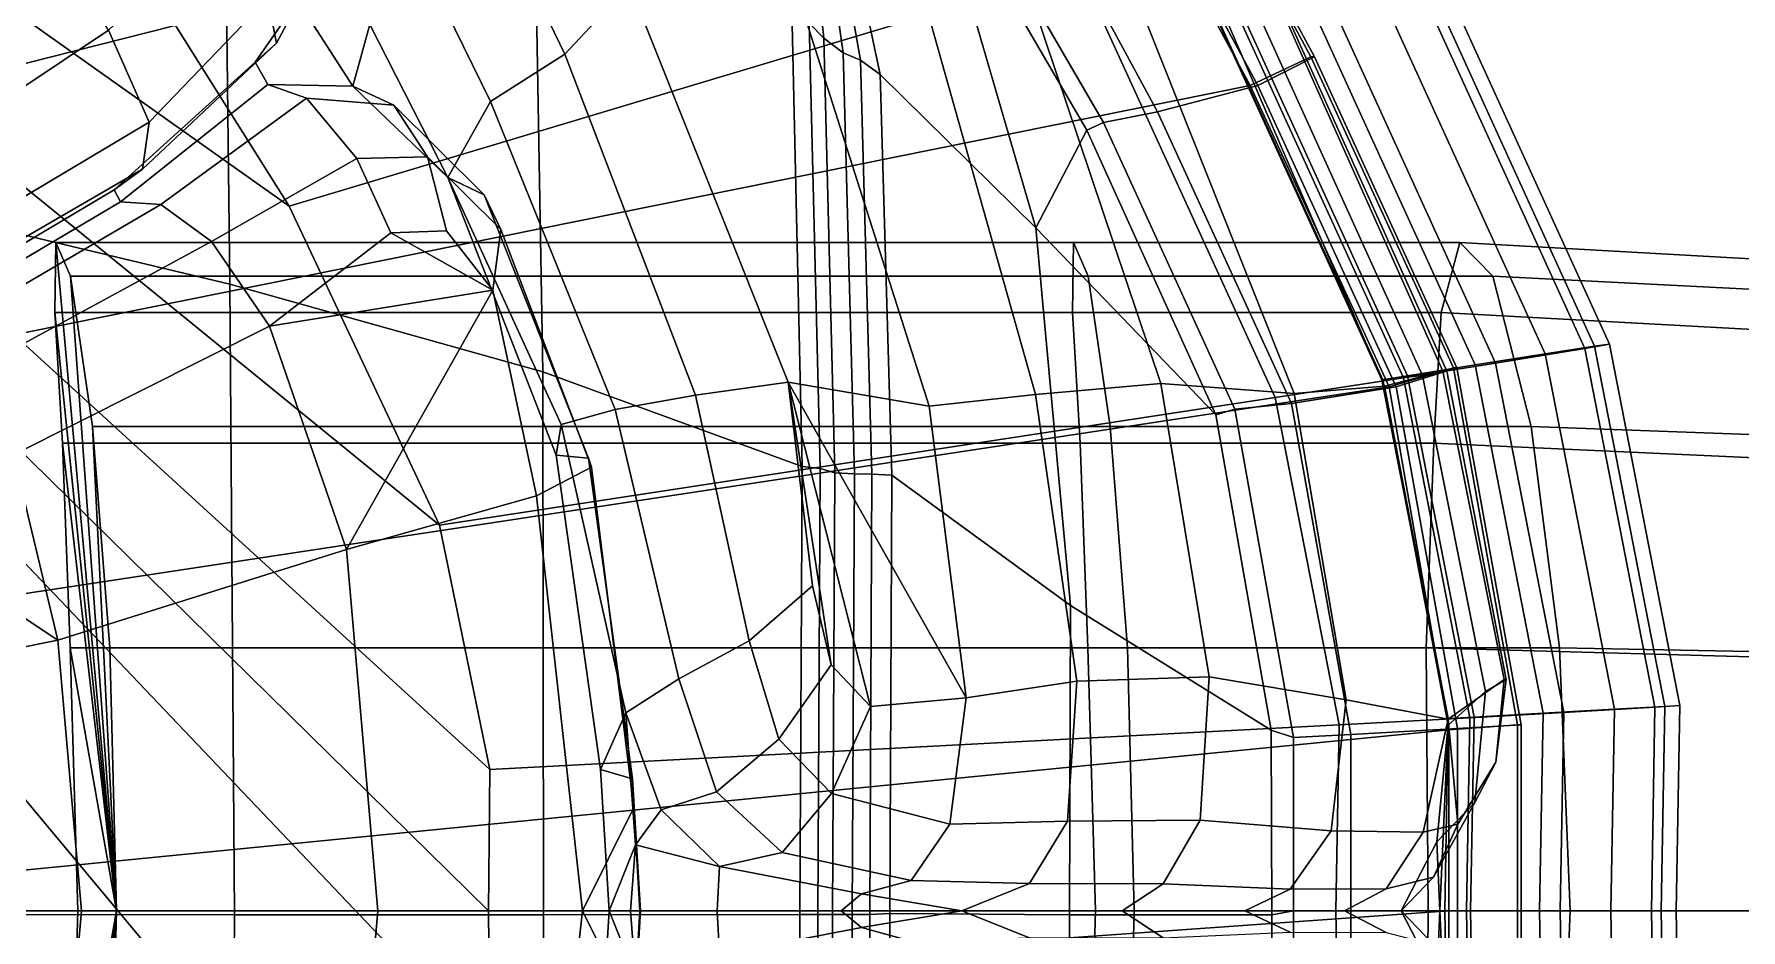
# Model space of a CAD drawing. Extents: x -0.99 to 0.99, y -0.79 to 0.79.
# Drawn here: x 0.2173 to 0.533, y -0.0035 to 0.162 of the extents above; entities that cross this region are included whole.
import ezdxf

# ---------------------------------------------------------------- set-up
doc = ezdxf.new("R2010")
doc.units = 0
doc.linetypes.add('SOLIDLINE', pattern=[0])
for name, color, linetype in [('1', 1, 'SOLIDLINE'), ('11', 1, 'SOLIDLINE'), ('2', 1, 'SOLIDLINE'), ('3', 1, 'SOLIDLINE'), ('bot', 1, 'SOLIDLINE'), ('headskin', 1, 'SOLIDLINE')]:
    doc.layers.add(name, color=color, linetype=linetype)

msp = doc.modelspace()

# ---------------------------------------------------------------- linework, layer by layer
at = {"layer": '1'}
for points in [[(-0.078449, 0.373302, -0.13669), (0.229493, 0.185941, -0.12197), (0.264503, 0.130211, -0.118843)], [(-0.078449, 0.373302, -0.13669), (0.264503, 0.130211, -0.118843), (0.292261, 0.071244, -0.114338)], [(-0.078449, 0.373302, -0.13669), (0.292261, 0.071244, -0.114338), (0.301623, 0.026072, -0.113006)], [(-0.078449, 0.373302, -0.13669), (0.301623, 0.026072, -0.113006), (0.301377, -0.000008, -0.113093)], [(-0.078449, 0.373302, -0.13669), (0.301377, -0.000008, -0.113093), (0.301622, -0.026088, -0.113005)], [(-0.078449, 0.373302, -0.13669), (0.301622, -0.026088, -0.113005), (0.292257, -0.071259, -0.114338)], [(-0.078449, 0.373302, -0.13669), (0.292257, -0.071259, -0.114338), (0.264496, -0.130225, -0.118844)], [(-0.078449, 0.373302, -0.13669), (0.264496, -0.130225, -0.118844), (0.229483, -0.185953, -0.12197)], [(-0.078449, 0.373302, -0.13669), (0.229483, -0.185953, -0.12197), (0.200835, -0.223677, -0.12372)], [(0.410624, 0.174036, -0.180212), (0.264503, 0.130211, -0.118843), (0.229493, 0.185941, -0.12197), (0.36421, 0.248854, -0.200399)], [(0.504127, 0.103941, -0.149488), (0.487591, 0.101231, -0.158068), (0.448998, 0.185802, -0.199779), (0.464503, 0.190773, -0.19231)], [(0.496758, 0.102953, -0.119264), (0.505906, 0.104367, -0.125753), (0.466117, 0.191557, -0.168753), (0.457511, 0.188963, -0.161683)], [(0.508649, 0.104728, -0.138041), (0.504127, 0.103941, -0.149488), (0.464503, 0.190773, -0.19231), (0.468724, 0.19222, -0.18119)], [(0.505906, 0.104367, -0.125753), (0.508649, 0.104728, -0.138041), (0.468724, 0.19222, -0.18119), (0.466117, 0.191557, -0.168753)], [(0.483822, 0.100879, -0.123198), (0.496758, 0.102953, -0.119264), (0.457511, 0.188963, -0.161683), (0.445361, 0.185156, -0.164763)], [(0.279393, 0.163804, 0.254133), (0.261211, 0.183096, 0.257147), (0.266079, 0.168192, 0.273477), (0.276234, 0.152425, 0.273518)], [(0.487591, 0.101231, -0.158068), (0.470571, 0.098504, -0.157318), (0.433018, 0.180798, -0.197907), (0.448998, 0.185802, -0.199779)], [(0.471296, 0.098886, -0.132089), (0.483822, 0.100879, -0.123198), (0.445361, 0.185156, -0.164763), (0.433597, 0.1815, -0.172837)], [(0.470571, 0.098504, -0.157318), (0.446822, 0.094843, -0.143035), (0.410624, 0.174036, -0.180212), (0.433018, 0.180798, -0.197907)], [(0.46659, 0.09816, -0.129394), (0.471296, 0.098886, -0.132089), (0.433597, 0.1815, -0.172837), (0.429169, 0.180167, -0.16984)], [(0.466727, 0.098142, -0.126177), (0.46659, 0.09816, -0.129394), (0.429169, 0.180167, -0.16984), (0.429291, 0.180232, -0.166686)], [(0.446822, 0.094843, -0.143035), (0.292261, 0.071244, -0.114338), (0.264503, 0.130211, -0.118843), (0.410624, 0.174036, -0.180212)], [(0.266079, 0.168192, 0.273477), (0.258206, 0.156877, 0.299814), (0.26057, 0.152733, 0.300238), (0.276234, 0.152425, 0.273518)], [(0.293856, 0.135513, 0.254829), (0.279393, 0.163804, 0.254133), (0.276234, 0.152425, 0.273518)], [(0.26057, 0.152733, 0.300238), (0.258206, 0.156877, 0.299814), (0.232122, 0.133268, 0.367351), (0.233311, 0.131024, 0.367418)], [(0.233311, 0.131024, 0.367418), (0.232122, 0.133268, 0.367351), (0.186978, 0.106441, 0.448024), (0.187964, 0.104263, 0.44807)], [(0.293856, 0.135513, 0.254829), (0.313838, 0.08421, 0.248194), (0.314806, 0.089862, 0.246449)], [(0.509598, 0.037256, -0.105116), (0.51892, 0.037768, -0.11141), (0.505906, 0.104367, -0.125753), (0.496758, 0.102953, -0.119264)], [(0.52171, 0.037899, -0.123649), (0.517089, 0.037614, -0.135203), (0.504127, 0.103941, -0.149488), (0.508649, 0.104728, -0.138041)], [(0.51892, 0.037768, -0.11141), (0.52171, 0.037899, -0.123649), (0.508649, 0.104728, -0.138041), (0.505906, 0.104367, -0.125753)], [(0.500215, 0.036632, -0.144157), (0.482856, 0.035645, -0.143781), (0.470571, 0.098504, -0.157318), (0.487591, 0.101231, -0.158068)], [(0.496403, 0.036505, -0.109334), (0.509598, 0.037256, -0.105116), (0.496758, 0.102953, -0.119264), (0.483822, 0.100879, -0.123198)], [(0.517089, 0.037614, -0.135203), (0.500215, 0.036632, -0.144157), (0.487591, 0.101231, -0.158068), (0.504127, 0.103941, -0.149488)], [(0.482856, 0.035645, -0.143781), (0.458683, 0.034344, -0.130506), (0.446822, 0.094843, -0.143035), (0.470571, 0.098504, -0.157318)], [(0.478833, 0.03552, -0.115904), (0.483628, 0.035783, -0.1185), (0.471296, 0.098886, -0.132089), (0.46659, 0.09816, -0.129394)], [(0.478847, 0.034307, -0.112426), (0.478833, 0.03552, -0.115904), (0.46659, 0.09816, -0.129394), (0.466727, 0.098142, -0.126177)], [(0.483628, 0.035783, -0.1185), (0.496403, 0.036505, -0.109334), (0.483822, 0.100879, -0.123198), (0.471296, 0.098886, -0.132089)], [(0.458683, 0.034344, -0.130506), (0.301623, 0.026072, -0.113006), (0.292261, 0.071244, -0.114338), (0.446822, 0.094843, -0.143035)], [(0.326762, 0.036556, 0.220064), (0.314806, 0.089862, 0.246449), (0.313838, 0.08421, 0.248194), (0.32205, 0.026107, 0.227955)], [(0.521027, -0.000013, -0.123731), (0.516415, -0.000014, -0.135281), (0.517089, 0.037614, -0.135203), (0.52171, 0.037899, -0.123649)], [(0.518241, -0.000014, -0.11149), (0.521027, -0.000013, -0.123731), (0.52171, 0.037899, -0.123649), (0.51892, 0.037768, -0.11141)], [(0.328549, 0.012162, 0.210938), (0.326762, 0.036556, 0.220064), (0.32205, 0.026107, 0.227955), (0.323655, -0.000008, 0.221757)], [(0.333255, 0.018616, 0.204952), (0.326762, 0.036556, 0.220064), (0.328549, 0.012162, 0.210938)], [(0.48221, -0.000013, -0.143839), (0.45808, -0.000012, -0.130498), (0.458683, 0.034344, -0.130506), (0.482856, 0.035645, -0.143781)], [(0.477284, -0.000013, -0.112333), (0.478192, -0.000013, -0.11596), (0.478833, 0.03552, -0.115904), (0.478847, 0.034307, -0.112426)], [(0.478192, -0.000013, -0.11596), (0.482982, -0.000013, -0.118559), (0.483628, 0.035783, -0.1185), (0.478833, 0.03552, -0.115904)], [(0.499555, -0.000013, -0.144225), (0.48221, -0.000013, -0.143839), (0.482856, 0.035645, -0.143781), (0.500215, 0.036632, -0.144157)], [(0.482982, -0.000013, -0.118559), (0.495744, -0.000013, -0.109401), (0.496403, 0.036505, -0.109334), (0.483628, 0.035783, -0.1185)], [(0.495744, -0.000013, -0.109401), (0.508929, -0.000014, -0.105191), (0.509598, 0.037256, -0.105116), (0.496403, 0.036505, -0.109334)], [(0.516415, -0.000014, -0.135281), (0.499555, -0.000013, -0.144225), (0.500215, 0.036632, -0.144157), (0.517089, 0.037614, -0.135203)], [(0.508929, -0.000014, -0.105191), (0.518241, -0.000014, -0.11149), (0.51892, 0.037768, -0.11141), (0.509598, 0.037256, -0.105116)], [(0.45808, -0.000012, -0.130498), (0.301377, -0.000008, -0.113093), (0.301623, 0.026072, -0.113006), (0.458683, 0.034344, -0.130506)], [(0.477284, -0.000013, -0.112333), (0.478847, 0.034307, -0.112426), (0.476724, 0.012754, -0.108527)], [(0.328549, 0.012162, 0.210938), (0.344064, 0.008164, 0.188908), (0.333255, 0.018616, 0.204952)], [(0.476724, 0.012754, -0.108527), (0.470122, -0.000013, -0.102471), (0.477284, -0.000013, -0.112333)], [(0.323655, -0.000008, 0.221757), (0.327632, -0.000008, 0.212357), (0.328549, 0.012162, 0.210938)], [(0.344064, 0.008164, 0.188908), (0.328549, 0.012162, 0.210938), (0.327632, -0.000008, 0.212357), (0.343654, -0.000009, 0.187936)], [(0.36657, -0.00001, 0.148794), (0.37034, 0.003098, 0.141027), (0.344064, 0.008164, 0.188908), (0.343654, -0.000009, 0.187936)], [(0.36657, -0.00001, 0.148794), (0.388922, -0.00001, 0.07957), (0.37034, 0.003098, 0.141027)], [(0.458681, -0.034368, -0.130506), (0.301622, -0.026088, -0.113005), (0.301377, -0.000008, -0.113093), (0.45808, -0.000012, -0.130498)], [(0.323655, -0.000008, 0.221757), (0.322049, -0.026124, 0.227956), (0.32676, -0.036573, 0.220065), (0.328549, -0.012179, 0.210937)], [(0.323655, -0.000008, 0.221757), (0.328549, -0.012179, 0.210937), (0.327632, -0.000008, 0.212357)], [(0.343654, -0.000009, 0.187936), (0.327632, -0.000008, 0.212357), (0.328549, -0.012179, 0.210937), (0.344063, -0.008182, 0.188908)], [(0.343654, -0.000009, 0.187936), (0.344063, -0.008182, 0.188908), (0.370339, -0.003117, 0.141027), (0.36657, -0.00001, 0.148794)], [(0.370339, -0.003117, 0.141027), (0.388922, -0.00001, 0.07957), (0.36657, -0.00001, 0.148794)], [(0.482854, -0.03567, -0.143781), (0.458681, -0.034368, -0.130506), (0.45808, -0.000012, -0.130498), (0.48221, -0.000013, -0.143839)], [(0.477284, -0.000013, -0.112333), (0.470122, -0.000013, -0.102471), (0.476723, -0.012779, -0.108528)], [(0.476723, -0.012779, -0.108528), (0.478845, -0.034332, -0.112426), (0.477284, -0.000013, -0.112333)], [(0.478845, -0.034332, -0.112426), (0.478831, -0.035546, -0.115904), (0.478192, -0.000013, -0.11596), (0.477284, -0.000013, -0.112333)], [(0.478831, -0.035546, -0.115904), (0.483626, -0.035808, -0.1185), (0.482982, -0.000013, -0.118559), (0.478192, -0.000013, -0.11596)], [(0.500213, -0.036659, -0.144157), (0.482854, -0.03567, -0.143781), (0.48221, -0.000013, -0.143839), (0.499555, -0.000013, -0.144225)], [(0.483626, -0.035808, -0.1185), (0.496401, -0.036531, -0.109334), (0.495744, -0.000013, -0.109401), (0.482982, -0.000013, -0.118559)], [(0.496401, -0.036531, -0.109334), (0.509596, -0.037283, -0.105116), (0.508929, -0.000014, -0.105191), (0.495744, -0.000013, -0.109401)], [(0.517087, -0.037642, -0.135203), (0.500213, -0.036659, -0.144157), (0.499555, -0.000013, -0.144225), (0.516415, -0.000014, -0.135281)], [(0.509596, -0.037283, -0.105116), (0.518918, -0.037795, -0.11141), (0.518241, -0.000014, -0.11149), (0.508929, -0.000014, -0.105191)], [(0.521708, -0.037926, -0.123649), (0.517087, -0.037642, -0.135203), (0.516415, -0.000014, -0.135281), (0.521027, -0.000013, -0.123731)], [(0.518918, -0.037795, -0.11141), (0.521708, -0.037926, -0.123649), (0.521027, -0.000013, -0.123731), (0.518241, -0.000014, -0.11149)]]:
    msp.add_3dface(points, dxfattribs=at)
at = {"layer": '11'}
for points in [[(0.467084, 0.096964, -0.088998), (0.477846, 0.099765, -0.104176), (0.440589, 0.18322, -0.145777), (0.431216, 0.180056, -0.128721)], [(0.478618, 0.099716, -0.112627), (0.474115, 0.098908, -0.120051), (0.436307, 0.18227, -0.16156), (0.440928, 0.183549, -0.154627)], [(0.440928, 0.183549, -0.154627), (0.440589, 0.18322, -0.145777), (0.477846, 0.099765, -0.104176), (0.478618, 0.099716, -0.112627)], [(0.450384, 0.095587, -0.056468), (0.467084, 0.096964, -0.088998), (0.431216, 0.180056, -0.128721), (0.418078, 0.176741, -0.089317)], [(0.429291, 0.180232, -0.166686), (0.436307, 0.18227, -0.16156), (0.474115, 0.098908, -0.120051), (0.466727, 0.098142, -0.126177)], [(0.315453, 0.158328, 0.239732), (0.307849, 0.174147, 0.238832), (0.291809, 0.169841, 0.247457), (0.30175, 0.149607, 0.248745)], [(0.327401, 0.171134, 0.212762), (0.307849, 0.174147, 0.238832), (0.315453, 0.158328, 0.239732)], [(0.381266, 0.170934, 0.054289), (0.402509, 0.095415, 0.062736), (0.425694, 0.097484, 0.000114), (0.399881, 0.174216, -0.017046)], [(0.425694, 0.097484, 0.000114), (0.450384, 0.095587, -0.056468), (0.418078, 0.176741, -0.089317), (0.399881, 0.174216, -0.017046)], [(0.315453, 0.158328, 0.239732), (0.339605, 0.095296, 0.235078), (0.356748, 0.097684, 0.208464), (0.327401, 0.171134, 0.212762)], [(0.327401, 0.171134, 0.212762), (0.356748, 0.097684, 0.208464), (0.38284, 0.093246, 0.143927), (0.358157, 0.170771, 0.142989)], [(0.358157, 0.170771, 0.142989), (0.38284, 0.093246, 0.143927), (0.402509, 0.095415, 0.062736), (0.381266, 0.170934, 0.054289)], [(0.293856, 0.135513, 0.254829), (0.30175, 0.149607, 0.248745), (0.291809, 0.169841, 0.247457), (0.279393, 0.163804, 0.254133)], [(0.30175, 0.149607, 0.248745), (0.324792, 0.092675, 0.244801), (0.339605, 0.095296, 0.235078), (0.315453, 0.158328, 0.239732)], [(0.314806, 0.089862, 0.246449), (0.324792, 0.092675, 0.244801), (0.30175, 0.149607, 0.248745), (0.293856, 0.135513, 0.254829)], [(0.466727, 0.098142, -0.126177), (0.474115, 0.098908, -0.120051), (0.485731, 0.040533, -0.106569), (0.478847, 0.034307, -0.112426)], [(0.478842, 0.035411, -0.080607), (0.489176, 0.04275, -0.09224), (0.477846, 0.099765, -0.104176), (0.467084, 0.096964, -0.088998)], [(0.489576, 0.042706, -0.09904), (0.485731, 0.040533, -0.106569), (0.474115, 0.098908, -0.120051), (0.478618, 0.099716, -0.112627)], [(0.478618, 0.099716, -0.112627), (0.477846, 0.099765, -0.104176), (0.489176, 0.04275, -0.09224), (0.489576, 0.042706, -0.09904)], [(0.339605, 0.095296, 0.235078), (0.324792, 0.092675, 0.244801), (0.336531, 0.042833, 0.221083), (0.34957, 0.049885, 0.216528)], [(0.34957, 0.049885, 0.216528), (0.361292, 0.060026, 0.208211), (0.356748, 0.097684, 0.208464), (0.339605, 0.095296, 0.235078)], [(0.356748, 0.097684, 0.208464), (0.361292, 0.060026, 0.208211), (0.364718, 0.045457, 0.200887)], [(0.356748, 0.097684, 0.208464), (0.364718, 0.045457, 0.200887), (0.372011, 0.03773, 0.187206)], [(0.356748, 0.097684, 0.208464), (0.372011, 0.03773, 0.187206), (0.389723, 0.039316, 0.141526)], [(0.356748, 0.097684, 0.208464), (0.389723, 0.039316, 0.141526), (0.38284, 0.093246, 0.143927)], [(0.38284, 0.093246, 0.143927), (0.389723, 0.039316, 0.141526), (0.410141, 0.042415, 0.066009), (0.402509, 0.095415, 0.062736)], [(0.402509, 0.095415, 0.062736), (0.410141, 0.042415, 0.066009), (0.434652, 0.043217, 0.004799), (0.425694, 0.097484, 0.000114)], [(0.434652, 0.043217, 0.004799), (0.459987, 0.038999, -0.049095), (0.450384, 0.095587, -0.056468), (0.425694, 0.097484, 0.000114)], [(0.459987, 0.038999, -0.049095), (0.478842, 0.035411, -0.080607), (0.467084, 0.096964, -0.088998), (0.450384, 0.095587, -0.056468)], [(0.326762, 0.036556, 0.220064), (0.336531, 0.042833, 0.221083), (0.324792, 0.092675, 0.244801), (0.314806, 0.089862, 0.246449)], [(0.364718, 0.045457, 0.200887), (0.361292, 0.060026, 0.208211), (0.34957, 0.049885, 0.216528), (0.355042, 0.03173, 0.204206)], [(0.34957, 0.049885, 0.216528), (0.336531, 0.042833, 0.221083), (0.343537, 0.021983, 0.205066), (0.355042, 0.03173, 0.204206)], [(0.355042, 0.03173, 0.204206), (0.364802, 0.021672, 0.189562), (0.372011, 0.03773, 0.187206), (0.364718, 0.045457, 0.200887)], [(0.343537, 0.021983, 0.205066), (0.336531, 0.042833, 0.221083), (0.326762, 0.036556, 0.220064), (0.333255, 0.018616, 0.204952)], [(0.408418, 0.016528, 0.066028), (0.410141, 0.042415, 0.066009), (0.389723, 0.039316, 0.141526), (0.386659, 0.016005, 0.141327)], [(0.432967, 0.016751, 0.004175), (0.434652, 0.043217, 0.004799), (0.410141, 0.042415, 0.066009), (0.408418, 0.016528, 0.066028)], [(0.45721, 0.014772, -0.050583), (0.459987, 0.038999, -0.049095), (0.434652, 0.043217, 0.004799), (0.432967, 0.016751, 0.004175)], [(0.48766, 0.027449, -0.095536), (0.489176, 0.04275, -0.09224), (0.478842, 0.035411, -0.080607), (0.480625, 0.015998, -0.088441)], [(0.48766, 0.027449, -0.095536), (0.483754, 0.019986, -0.102632), (0.485731, 0.040533, -0.106569), (0.489576, 0.042706, -0.09904)], [(0.48766, 0.027449, -0.095536), (0.489576, 0.042706, -0.09904), (0.489176, 0.04275, -0.09224)], [(0.386659, 0.016005, 0.141327), (0.389723, 0.039316, 0.141526), (0.372011, 0.03773, 0.187206), (0.364802, 0.021672, 0.189562)], [(0.474225, 0.014537, -0.080328), (0.478842, 0.035411, -0.080607), (0.459987, 0.038999, -0.049095), (0.45721, 0.014772, -0.050583)], [(0.485731, 0.040533, -0.106569), (0.483754, 0.019986, -0.102632), (0.476724, 0.012754, -0.108527), (0.478847, 0.034307, -0.112426)], [(0.480625, 0.015998, -0.088441), (0.478842, 0.035411, -0.080607), (0.474225, 0.014537, -0.080328)], [(0.355042, 0.03173, 0.204206), (0.343537, 0.021983, 0.205066), (0.355663, 0.010766, 0.188377), (0.364802, 0.021672, 0.189562)], [(0.480625, 0.015998, -0.088441), (0.476112, 0.006223, -0.095351), (0.483754, 0.019986, -0.102632), (0.48766, 0.027449, -0.095536)], [(0.333255, 0.018616, 0.204952), (0.344064, 0.008164, 0.188908), (0.355663, 0.010766, 0.188377), (0.343537, 0.021983, 0.205066)], [(0.364802, 0.021672, 0.189562), (0.355663, 0.010766, 0.188377), (0.37953, 0.005599, 0.140442), (0.386659, 0.016005, 0.141327)], [(0.483754, 0.019986, -0.102632), (0.476112, 0.006223, -0.095351), (0.470122, -0.000013, -0.102471), (0.476724, 0.012754, -0.108527)], [(0.386659, 0.016005, 0.141327), (0.37953, 0.005599, 0.140442), (0.401406, 0.005008, 0.066199), (0.408418, 0.016528, 0.066028)], [(0.408418, 0.016528, 0.066028), (0.401406, 0.005008, 0.066199), (0.42612, 0.004992, 0.002676), (0.432967, 0.016751, 0.004175)], [(0.432967, 0.016751, 0.004175), (0.42612, 0.004992, 0.002676), (0.449629, 0.003951, -0.053536), (0.45721, 0.014772, -0.050583)], [(0.474225, 0.014537, -0.080328), (0.467378, 0.004035, -0.084809), (0.476112, 0.006223, -0.095351), (0.480625, 0.015998, -0.088441)], [(0.45721, 0.014772, -0.050583), (0.449629, 0.003951, -0.053536), (0.467378, 0.004035, -0.084809), (0.474225, 0.014537, -0.080328)], [(0.37034, 0.003098, 0.141027), (0.37953, 0.005599, 0.140442), (0.355663, 0.010766, 0.188377), (0.344064, 0.008164, 0.188908)], [(0.388922, -0.00001, 0.07957), (0.401406, 0.005008, 0.066199), (0.37953, 0.005599, 0.140442), (0.37034, 0.003098, 0.141027)], [(0.418525, -0.000011, 0.002785), (0.42612, 0.004992, 0.002676), (0.401406, 0.005008, 0.066199), (0.388922, -0.00001, 0.07957)], [(0.441234, -0.000011, -0.056093), (0.449629, 0.003951, -0.053536), (0.42612, 0.004992, 0.002676), (0.418525, -0.000011, 0.002785)], [(0.45967, -0.000012, -0.089011), (0.467378, 0.004035, -0.084809), (0.449629, 0.003951, -0.053536), (0.441234, -0.000011, -0.056093)], [(0.470122, -0.000013, -0.102471), (0.476112, 0.006223, -0.095351), (0.467378, 0.004035, -0.084809), (0.45967, -0.000012, -0.089011)], [(0.344063, -0.008182, 0.188908), (0.355662, -0.010785, 0.188377), (0.379529, -0.005618, 0.140441), (0.370339, -0.003117, 0.141027)], [(0.370339, -0.003117, 0.141027), (0.379529, -0.005618, 0.140441), (0.401406, -0.005028, 0.066199), (0.388922, -0.00001, 0.07957)], [(0.388922, -0.00001, 0.07957), (0.401406, -0.005028, 0.066199), (0.42612, -0.005015, 0.002676), (0.418525, -0.000011, 0.002785)], [(0.418525, -0.000011, 0.002785), (0.42612, -0.005015, 0.002676), (0.449629, -0.003974, -0.053536), (0.441234, -0.000011, -0.056093)], [(0.441234, -0.000011, -0.056093), (0.449629, -0.003974, -0.053536), (0.467378, -0.004059, -0.084809), (0.45967, -0.000012, -0.089011)], [(0.45967, -0.000012, -0.089011), (0.467378, -0.004059, -0.084809), (0.476112, -0.006249, -0.095351), (0.470122, -0.000013, -0.102471)], [(0.476723, -0.012779, -0.108528), (0.470122, -0.000013, -0.102471), (0.476112, -0.006249, -0.095351), (0.483753, -0.020012, -0.102631)]]:
    msp.add_3dface(points, dxfattribs=at)
at = {"layer": '2'}
for points in [[(0.233311, 0.131024, 0.367418), (0.24076, 0.130539, 0.371034), (0.267713, 0.150197, 0.307481), (0.26057, 0.152733, 0.300238)], [(0.276234, 0.152425, 0.273518), (0.26057, 0.152733, 0.300238), (0.267713, 0.150197, 0.307481), (0.283865, 0.148926, 0.280545)], [(0.293856, 0.135513, 0.254829), (0.276234, 0.152425, 0.273518), (0.283865, 0.148926, 0.280545), (0.30058, 0.132338, 0.262253)], [(0.27703, 0.13903, 0.315387), (0.267713, 0.150197, 0.307481), (0.24076, 0.130539, 0.371034), (0.250136, 0.123686, 0.3741)], [(0.267713, 0.150197, 0.307481), (0.27703, 0.13903, 0.315387), (0.290049, 0.139389, 0.292546), (0.283865, 0.148926, 0.280545)], [(0.303616, 0.125938, 0.277557), (0.30058, 0.132338, 0.262253), (0.283865, 0.148926, 0.280545), (0.290049, 0.139389, 0.292546)], [(0.250136, 0.123686, 0.3741), (0.260873, 0.108054, 0.372212), (0.283311, 0.125286, 0.322048), (0.27703, 0.13903, 0.315387)], [(0.290049, 0.139389, 0.292546), (0.27703, 0.13903, 0.315387), (0.283311, 0.125286, 0.322048), (0.293601, 0.125706, 0.304091)], [(0.290049, 0.139389, 0.292546), (0.293601, 0.125706, 0.304091), (0.302168, 0.114705, 0.297035), (0.303616, 0.125938, 0.277557)], [(0.293856, 0.135513, 0.254829), (0.30058, 0.132338, 0.262253), (0.319854, 0.083677, 0.255029), (0.313838, 0.08421, 0.248194)], [(0.187964, 0.104263, 0.44807), (0.1948, 0.103655, 0.450899), (0.24076, 0.130539, 0.371034), (0.233311, 0.131024, 0.367418)], [(0.250136, 0.123686, 0.3741), (0.24076, 0.130539, 0.371034), (0.1948, 0.103655, 0.450899), (0.203342, 0.098298, 0.453117)], [(0.320381, 0.082013, 0.271278), (0.319854, 0.083677, 0.255029), (0.30058, 0.132338, 0.262253), (0.303616, 0.125938, 0.277557)], [(0.203342, 0.098298, 0.453117), (0.213495, 0.084297, 0.452531), (0.260873, 0.108054, 0.372212), (0.250136, 0.123686, 0.3741)], [(0.302168, 0.114705, 0.297035), (0.283311, 0.125286, 0.322048), (0.260873, 0.108054, 0.372212)], [(0.302168, 0.114705, 0.297035), (0.293601, 0.125706, 0.304091), (0.283311, 0.125286, 0.322048)], [(0.303616, 0.125938, 0.277557), (0.302168, 0.114705, 0.297035), (0.310201, 0.07667, 0.302972), (0.320381, 0.082013, 0.271278)], [(0.302168, 0.114705, 0.297035), (0.260873, 0.108054, 0.372212), (0.275076, 0.066757, 0.371008)], [(0.302168, 0.114705, 0.297035), (0.275076, 0.066757, 0.371008), (0.310201, 0.07667, 0.302972)], [(0.213495, 0.084297, 0.452531), (0.221717, 0.050034, 0.455882), (0.275076, 0.066757, 0.371008), (0.260873, 0.108054, 0.372212)], [(0.178559, 0.078679, 0.490317), (0.221717, 0.050034, 0.455882), (0.213495, 0.084297, 0.452531)], [(0.32205, 0.026107, 0.227955), (0.313838, 0.08421, 0.248194), (0.319854, 0.083677, 0.255029), (0.327962, 0.024378, 0.234227)], [(0.327962, 0.024378, 0.234227), (0.319854, 0.083677, 0.255029), (0.320381, 0.082013, 0.271278), (0.328206, 0.019069, 0.25153)], [(0.328206, 0.019069, 0.25153), (0.320381, 0.082013, 0.271278), (0.310201, 0.07667, 0.302972), (0.318743, -0.000008, 0.28668)], [(0.178559, 0.078679, 0.490317), (0.177863, 0.041195, 0.503027), (0.221717, 0.050034, 0.455882)], [(0.318743, -0.000008, 0.28668), (0.310201, 0.07667, 0.302972), (0.275076, 0.066757, 0.371008), (0.280857, -0.000007, 0.370311)], [(0.280857, -0.000007, 0.370311), (0.275076, 0.066757, 0.371008), (0.221717, 0.050034, 0.455882), (0.226049, -0.000006, 0.45808)], [(0.226049, -0.000006, 0.45808), (0.221717, 0.050034, 0.455882), (0.177863, 0.041195, 0.503027), (0.18164, -0.000005, 0.5095)], [(0.327962, 0.024378, 0.234227), (0.329453, -0.000009, 0.228965), (0.323655, -0.000008, 0.221757), (0.32205, 0.026107, 0.227955)], [(0.32934, -0.000008, 0.24763), (0.329453, -0.000009, 0.228965), (0.327962, 0.024378, 0.234227), (0.328206, 0.019069, 0.25153)], [(0.328206, 0.019069, 0.25153), (0.318743, -0.000008, 0.28668), (0.32934, -0.000008, 0.24763)], [(0.18164, -0.000005, 0.5095), (0.177861, -0.041205, 0.503027), (0.221715, -0.050046, 0.455882), (0.226049, -0.000006, 0.45808)], [(0.226049, -0.000006, 0.45808), (0.221715, -0.050046, 0.455882), (0.275073, -0.066771, 0.371009), (0.280857, -0.000007, 0.370311)], [(0.280857, -0.000007, 0.370311), (0.275073, -0.066771, 0.371009), (0.310197, -0.076687, 0.302972), (0.318743, -0.000008, 0.28668)], [(0.318743, -0.000008, 0.28668), (0.310197, -0.076687, 0.302972), (0.320377, -0.08203, 0.271278), (0.328205, -0.019086, 0.25153)], [(0.32934, -0.000008, 0.24763), (0.318743, -0.000008, 0.28668), (0.328205, -0.019086, 0.25153)], [(0.322049, -0.026124, 0.227956), (0.323655, -0.000008, 0.221757), (0.329453, -0.000009, 0.228965), (0.32796, -0.024395, 0.234228)], [(0.328205, -0.019086, 0.25153), (0.32796, -0.024395, 0.234228), (0.329453, -0.000009, 0.228965), (0.32934, -0.000008, 0.24763)]]:
    msp.add_3dface(points, dxfattribs=at)
at = {"layer": '3'}
for points in [[(0.169679, 0.165099, 0.451057), (0.18947, 0.134988, 0.452075), (0.23105, 0.162805, 0.375169), (0.208334, 0.198394, 0.366677)], [(0.260538, 0.168642, 0.313501), (0.249452, 0.180094, 0.326859), (0.23105, 0.162805, 0.375169), (0.238611, 0.145783, 0.37356)], [(0.260538, 0.168642, 0.313501), (0.262137, 0.160358, 0.306474), (0.269167, 0.173588, 0.278962), (0.265097, 0.181118, 0.29121)], [(0.269167, 0.173588, 0.278962), (0.262137, 0.160358, 0.306474), (0.258206, 0.156877, 0.299814), (0.266079, 0.168192, 0.273477)], [(0.238611, 0.145783, 0.37356), (0.237361, 0.137048, 0.370812), (0.262137, 0.160358, 0.306474), (0.260538, 0.168642, 0.313501)], [(0.238611, 0.145783, 0.37356), (0.23105, 0.162805, 0.375169), (0.18947, 0.134988, 0.452075), (0.193614, 0.118953, 0.452739)], [(0.258206, 0.156877, 0.299814), (0.262137, 0.160358, 0.306474), (0.237361, 0.137048, 0.370812), (0.232122, 0.133268, 0.367351)], [(0.193614, 0.118953, 0.452739), (0.191595, 0.110563, 0.450766), (0.237361, 0.137048, 0.370812), (0.238611, 0.145783, 0.37356)], [(0.232122, 0.133268, 0.367351), (0.237361, 0.137048, 0.370812), (0.191595, 0.110563, 0.450766), (0.186978, 0.106441, 0.448024)]]:
    msp.add_3dface(points, dxfattribs=at)
at = {"layer": 'bot'}
for points in [[(-0.747472, -0.087281, -0.237876), (0.253236, 0.393919, -0.29518), (0.211672, 0.422475, -0.291576)], [(-0.747472, -0.087281, -0.237876), (0.284298, 0.369176, -0.288852), (0.253236, 0.393919, -0.29518)], [(-0.747472, -0.087281, -0.237876), (0.315532, 0.337514, -0.269409), (0.284298, 0.369176, -0.288852)], [(-0.747472, -0.087281, -0.237876), (0.340448, 0.311279, -0.250214), (0.315532, 0.337514, -0.269409)], [(-0.747472, -0.087281, -0.237876), (0.380195, 0.259199, -0.237053), (0.340448, 0.311279, -0.250214)], [(-0.747472, -0.087281, -0.237876), (0.412987, 0.206652, -0.234961), (0.380195, 0.259199, -0.237053)], [(0.253541, 0.115832, -0.353219), (0.204179, 0.127588, -0.358809), (0.202868, 0.252357, -0.34131), (0.252129, 0.231245, -0.334929)], [(0.36337, 0.161272, -0.303876), (0.360655, 0.164062, -0.309193), (0.354573, 0.243764, -0.264717), (0.354643, 0.2437, -0.264581)], [(0.366942, 0.158557, -0.302926), (0.36337, 0.161272, -0.303876), (0.354643, 0.2437, -0.264581), (0.354723, 0.243688, -0.264532)], [(0.354723, 0.243688, -0.264532), (0.354789, 0.243723, -0.264585), (0.370132, 0.157256, -0.306436), (0.366942, 0.158557, -0.302926)], [(0.354789, 0.243723, -0.264585), (0.355335, 0.241489, -0.265653), (0.373812, 0.154557, -0.307471), (0.370132, 0.157256, -0.306436)], [(0.40259, 0.126253, -0.2975), (0.373812, 0.154557, -0.307471), (0.355335, 0.241489, -0.265653), (0.382678, 0.194608, -0.267936)], [(0.309701, 0.198524, -0.323908), (0.311375, 0.09961, -0.342632), (0.253541, 0.115832, -0.353219), (0.252129, 0.231245, -0.334929)], [(0.442217, 0.15254, -0.24203), (0.453435, 0.157873, -0.250109), (0.42381, 0.212724, -0.243057), (0.412987, 0.206652, -0.234961)], [(0.414385, 0.206652, -0.268581), (0.424502, 0.212723, -0.259635), (0.454127, 0.157873, -0.266746), (0.443614, 0.15254, -0.276032)], [(0.454127, 0.157873, -0.266746), (0.424502, 0.212723, -0.259635), (0.42381, 0.212724, -0.243057), (0.453435, 0.157873, -0.250109)], [(-0.747472, -0.087281, -0.237876), (0.442217, 0.15254, -0.24203), (0.412987, 0.206652, -0.234961)], [(0.443614, 0.15254, -0.276032), (0.425065, 0.147651, -0.27754), (0.396743, 0.200076, -0.269667), (0.414385, 0.206652, -0.268581)], [(0.425065, 0.147651, -0.27754), (0.41507, 0.145732, -0.269604), (0.385671, 0.196309, -0.267062), (0.396743, 0.200076, -0.269667)], [(0.309701, 0.198524, -0.323908), (0.357446, 0.166568, -0.311716), (0.359378, 0.082084, -0.330924), (0.311375, 0.09961, -0.342632)], [(0.41507, 0.145732, -0.269604), (0.412011, 0.144283, -0.27038), (0.382678, 0.194608, -0.267936), (0.385671, 0.196309, -0.267062)], [(0.40259, 0.126253, -0.2975), (0.382678, 0.194608, -0.267936), (0.412011, 0.144283, -0.27038)], [(0.357446, 0.166568, -0.311716), (0.360655, 0.164062, -0.309193), (0.362719, 0.081724, -0.328298), (0.359378, 0.082084, -0.330924)], [(0.360655, 0.164062, -0.309193), (0.36337, 0.161272, -0.303876), (0.36541, 0.08094, -0.322906), (0.362719, 0.081724, -0.328298)], [(0.369033, 0.080784, -0.321612), (0.36541, 0.08094, -0.322906), (0.36337, 0.161272, -0.303876), (0.366942, 0.158557, -0.302926)], [(0.372252, 0.080708, -0.324957), (0.369033, 0.080784, -0.321612), (0.366942, 0.158557, -0.302926), (0.370132, 0.157256, -0.306436)], [(0.467898, 0.096845, -0.258261), (0.479813, 0.100377, -0.266709), (0.453435, 0.157873, -0.250109), (0.442217, 0.15254, -0.24203)], [(0.443614, 0.15254, -0.276032), (0.454127, 0.157873, -0.266746), (0.480467, 0.100377, -0.284095), (0.46923, 0.096845, -0.293793)], [(0.479813, 0.100377, -0.266709), (0.480467, 0.100377, -0.284095), (0.454127, 0.157873, -0.266746), (0.453435, 0.157873, -0.250109)], [(0.375974, 0.080537, -0.325593), (0.372252, 0.080708, -0.324957), (0.370132, 0.157256, -0.306436), (0.373812, 0.154557, -0.307471)], [(-0.747472, -0.087281, -0.237876), (0.467898, 0.096845, -0.258261), (0.442217, 0.15254, -0.24203)], [(0.409007, 0.056433, -0.313273), (0.375974, 0.080537, -0.325593), (0.373812, 0.154557, -0.307471), (0.40259, 0.126253, -0.2975)], [(0.46923, 0.096845, -0.293793), (0.449862, 0.093733, -0.294794), (0.425065, 0.147651, -0.27754), (0.443614, 0.15254, -0.276032)], [(0.439364, 0.092699, -0.286696), (0.435848, 0.091663, -0.286936), (0.412011, 0.144283, -0.27038), (0.41507, 0.145732, -0.269604)], [(0.449862, 0.093733, -0.294794), (0.439364, 0.092699, -0.286696), (0.41507, 0.145732, -0.269604), (0.425065, 0.147651, -0.27754)], [(0.40259, 0.126253, -0.2975), (0.412011, 0.144283, -0.27038), (0.435848, 0.091663, -0.286936)], [(0.254397, -0.000739, -0.359111), (0.205776, -0.000719, -0.365445), (0.204179, 0.127588, -0.358809), (0.253541, 0.115832, -0.353219)], [(0.435848, 0.091663, -0.286936), (0.446096, 0.033351, -0.298733), (0.409007, 0.056433, -0.313273), (0.40259, 0.126253, -0.2975)], [(0.254397, -0.000739, -0.359111), (0.253541, 0.115832, -0.353219), (0.311375, 0.09961, -0.342632), (0.311536, -0.00074, -0.348024)], [(0.311375, 0.09961, -0.342632), (0.359378, 0.082084, -0.330924), (0.358928, -0.000723, -0.335729), (0.311536, -0.00074, -0.348024)], [(0.478946, 0.033437, -0.269023), (0.491674, 0.034384, -0.27921), (0.479813, 0.100377, -0.266709), (0.467898, 0.096845, -0.258261)], [(0.46923, 0.096845, -0.293793), (0.480467, 0.100377, -0.284095), (0.492333, 0.034384, -0.29687), (0.480588, 0.033661, -0.306789)], [(0.491674, 0.034384, -0.27921), (0.492333, 0.034384, -0.29687), (0.480467, 0.100377, -0.284095), (0.479813, 0.100377, -0.266709)], [(-0.747472, -0.087281, -0.237876), (0.478946, 0.033437, -0.269023), (0.467898, 0.096845, -0.258261)], [(0.480588, 0.033661, -0.306789), (0.460848, 0.032598, -0.307552), (0.449862, 0.093733, -0.294794), (0.46923, 0.096845, -0.293793)], [(0.450237, 0.032027, -0.299284), (0.446096, 0.033351, -0.298733), (0.435848, 0.091663, -0.286936), (0.439364, 0.092699, -0.286696)], [(0.460848, 0.032598, -0.307552), (0.450237, 0.032027, -0.299284), (0.439364, 0.092699, -0.286696), (0.449862, 0.093733, -0.294794)], [(0.359378, 0.082084, -0.330924), (0.362719, 0.081724, -0.328298), (0.362269, -0.000722, -0.333042), (0.358928, -0.000723, -0.335729)], [(0.362719, 0.081724, -0.328298), (0.36541, 0.08094, -0.322906), (0.364952, -0.000721, -0.327724), (0.362269, -0.000722, -0.333042)], [(0.368622, -0.00072, -0.326581), (0.364952, -0.000721, -0.327724), (0.36541, 0.08094, -0.322906), (0.369033, 0.080784, -0.321612)], [(0.371859, -0.000721, -0.330002), (0.368622, -0.00072, -0.326581), (0.369033, 0.080784, -0.321612), (0.372252, 0.080708, -0.324957)], [(0.375605, -0.000517, -0.330722), (0.371859, -0.000721, -0.330002), (0.372252, 0.080708, -0.324957), (0.375974, 0.080537, -0.325593)], [(0.408831, -0.000743, -0.315062), (0.375605, -0.000517, -0.330722), (0.375974, 0.080537, -0.325593), (0.409007, 0.056433, -0.313273)], [(0.446096, 0.033351, -0.298733), (0.44625, -0.00077, -0.29886), (0.408831, -0.000743, -0.315062), (0.409007, 0.056433, -0.313273)], [(-0.747472, -0.087281, -0.237876), (0.478945, -0.000013, -0.269023), (0.478946, 0.033437, -0.269023)], [(0.450237, 0.032027, -0.299284), (0.450236, -0.000012, -0.299284), (0.44625, -0.00077, -0.29886), (0.446096, 0.033351, -0.298733)], [(0.450236, -0.000012, -0.299284), (0.450237, 0.032027, -0.299284), (0.460848, 0.032598, -0.307552), (0.460847, -0.000012, -0.307552)], [(0.460847, -0.000012, -0.307552), (0.460848, 0.032598, -0.307552), (0.480588, 0.033661, -0.306789), (0.480587, -0.000013, -0.306789)], [(0.491673, -0.000013, -0.27921), (0.491674, 0.034384, -0.27921), (0.478946, 0.033437, -0.269023), (0.478945, -0.000013, -0.269023)], [(0.480587, -0.000013, -0.306789), (0.480588, 0.033661, -0.306789), (0.492333, 0.034384, -0.29687), (0.492332, -0.000013, -0.29687)], [(0.492332, -0.000013, -0.29687), (0.492333, 0.034384, -0.29687), (0.491674, 0.034384, -0.27921), (0.491673, -0.000013, -0.27921)], [(-0.747472, -0.087281, -0.237876), (0.478944, -0.033462, -0.269023), (0.478945, -0.000013, -0.269023)], [(0.253536, -0.115848, -0.353219), (0.204173, -0.127598, -0.35881), (0.205776, -0.000719, -0.365445), (0.254397, -0.000739, -0.359111)], [(0.311536, -0.00074, -0.348024), (0.31137, -0.09963, -0.342631), (0.253536, -0.115848, -0.353219), (0.254397, -0.000739, -0.359111)], [(0.311536, -0.00074, -0.348024), (0.358928, -0.000723, -0.335729), (0.359373, -0.082104, -0.330924), (0.31137, -0.09963, -0.342631)], [(0.358928, -0.000723, -0.335729), (0.362269, -0.000722, -0.333042), (0.362714, -0.081743, -0.328299), (0.359373, -0.082104, -0.330924)], [(0.362269, -0.000722, -0.333042), (0.364952, -0.000721, -0.327724), (0.365401, -0.080955, -0.322897), (0.362714, -0.081743, -0.328299)], [(0.36902, -0.080796, -0.321593), (0.365401, -0.080955, -0.322897), (0.364952, -0.000721, -0.327724), (0.368622, -0.00072, -0.326581)], [(0.372234, -0.080722, -0.324929), (0.36902, -0.080796, -0.321593), (0.368622, -0.00072, -0.326581), (0.371859, -0.000721, -0.330002)], [(0.375946, -0.080548, -0.325546), (0.372234, -0.080722, -0.324929), (0.371859, -0.000721, -0.330002), (0.375605, -0.000517, -0.330722)], [(0.409004, -0.056454, -0.313274), (0.375946, -0.080548, -0.325546), (0.375605, -0.000517, -0.330722), (0.408831, -0.000743, -0.315062)], [(0.44625, -0.00077, -0.29886), (0.446273, -0.031877, -0.298931), (0.409004, -0.056454, -0.313274), (0.408831, -0.000743, -0.315062)], [(0.450235, -0.032051, -0.299284), (0.446273, -0.031877, -0.298931), (0.44625, -0.00077, -0.29886), (0.450236, -0.000012, -0.299284)], [(0.460847, -0.000012, -0.307552), (0.460846, -0.032623, -0.307551), (0.450235, -0.032051, -0.299284), (0.450236, -0.000012, -0.299284)], [(0.480587, -0.000013, -0.306789), (0.480586, -0.033687, -0.306789), (0.460846, -0.032623, -0.307551), (0.460847, -0.000012, -0.307552)], [(0.478945, -0.000013, -0.269023), (0.478944, -0.033462, -0.269023), (0.491672, -0.03441, -0.27921), (0.491673, -0.000013, -0.27921)], [(0.492332, -0.000013, -0.29687), (0.492331, -0.03441, -0.29687), (0.480586, -0.033687, -0.306789), (0.480587, -0.000013, -0.306789)], [(0.491672, -0.03441, -0.27921), (0.492331, -0.03441, -0.29687), (0.492332, -0.000013, -0.29687), (0.491673, -0.000013, -0.27921)]]:
    msp.add_3dface(points, dxfattribs=at)
at = {"layer": 'headskin'}
for points in [[(0.232559, -0.000006, -0.275059), (0.221147, 0.110575, -0.169639), (0.221344, 0.123545, -0.192068)], [(0.409559, 0.12354, -0.197272), (0.221344, 0.123545, -0.192068), (0.221147, 0.110575, -0.169639), (0.409361, 0.110569, -0.174844)], [(0.232559, -0.000006, -0.275059), (0.221344, 0.123545, -0.192068), (0.224028, 0.117286, -0.220607)], [(0.412241, 0.117281, -0.225812), (0.224028, 0.117286, -0.220607), (0.221344, 0.123545, -0.192068), (0.409559, 0.12354, -0.197272)], [(0.409361, 0.110569, -0.174844), (0.477517, 0.110568, -0.175436), (0.480999, 0.123538, -0.19605), (0.409559, 0.12354, -0.197272)], [(0.409559, 0.12354, -0.197272), (0.480999, 0.123538, -0.19605), (0.487121, 0.117279, -0.223001), (0.412241, 0.117281, -0.225812)], [(0.477517, 0.110568, -0.175436), (0.560157, 0.106061, -0.154316), (0.569879, 0.118503, -0.174956), (0.480999, 0.123538, -0.19605)], [(0.480999, 0.123538, -0.19605), (0.569879, 0.118503, -0.174956), (0.581897, 0.112499, -0.201053), (0.487121, 0.117279, -0.223001)], [(0.232559, -0.000006, -0.275059), (0.224028, 0.117286, -0.220607), (0.228116, 0.089502, -0.248425)], [(0.41633, 0.089498, -0.25363), (0.228116, 0.089502, -0.248425), (0.224028, 0.117286, -0.220607), (0.412241, 0.117281, -0.225812)], [(0.412241, 0.117281, -0.225812), (0.487121, 0.117279, -0.223001), (0.494188, 0.089495, -0.249657), (0.41633, 0.089498, -0.25363)], [(0.487121, 0.117279, -0.223001), (0.581897, 0.112499, -0.201053), (0.593655, 0.085847, -0.226271), (0.494188, 0.089495, -0.249657)], [(0.232559, -0.000006, -0.275059), (0.222565, 0.086454, -0.154608), (0.221147, 0.110575, -0.169639)], [(0.409361, 0.110569, -0.174844), (0.221147, 0.110575, -0.169639), (0.222565, 0.086454, -0.154608), (0.410782, 0.086449, -0.159813)], [(0.410782, 0.086449, -0.159813), (0.476166, 0.086447, -0.162099), (0.477517, 0.110568, -0.175436), (0.409361, 0.110569, -0.174844)], [(0.476166, 0.086447, -0.162099), (0.553159, 0.082923, -0.140455), (0.560157, 0.106061, -0.154316), (0.477517, 0.110568, -0.175436)], [(0.232559, -0.000006, -0.275059), (0.228116, 0.089502, -0.248425), (0.231328, 0.048578, -0.268184)], [(0.419542, 0.048573, -0.273389), (0.231328, 0.048578, -0.268184), (0.228116, 0.089502, -0.248425), (0.41633, 0.089498, -0.25363)], [(0.41633, 0.089498, -0.25363), (0.494188, 0.089495, -0.249657), (0.499458, 0.048571, -0.268673), (0.419542, 0.048573, -0.273389)], [(0.494188, 0.089495, -0.249657), (0.593655, 0.085847, -0.226271), (0.602063, 0.046589, -0.244179), (0.499458, 0.048571, -0.268673)], [(0.232559, -0.000006, -0.275059), (0.22397, 0.048578, -0.139613), (0.222565, 0.086454, -0.154608)], [(0.410782, 0.086449, -0.159813), (0.222565, 0.086454, -0.154608), (0.22397, 0.048578, -0.139613), (0.412183, 0.048573, -0.144818)], [(0.412183, 0.048573, -0.144818), (0.474744, 0.048571, -0.148951), (0.476166, 0.086447, -0.162099), (0.410782, 0.086449, -0.159813)], [(0.474744, 0.048571, -0.148951), (0.545831, 0.046591, -0.126963), (0.553159, 0.082923, -0.140455), (0.476166, 0.086447, -0.162099)], [(0.232559, -0.000006, -0.275059), (0.225382, -0.000006, -0.137227), (0.22397, 0.048578, -0.139613)], [(0.412183, 0.048573, -0.144818), (0.22397, 0.048578, -0.139613), (0.225382, -0.000006, -0.137227), (0.413598, -0.000011, -0.142432)], [(0.420774, -0.000011, -0.280264), (0.232559, -0.000006, -0.275059), (0.231328, 0.048578, -0.268184), (0.419542, 0.048573, -0.273389)], [(0.413598, -0.000011, -0.142432), (0.475152, -0.000013, -0.146888), (0.474744, 0.048571, -0.148951), (0.412183, 0.048573, -0.144818)], [(0.419542, 0.048573, -0.273389), (0.499458, 0.048571, -0.268673), (0.501376, -0.000013, -0.275303), (0.420774, -0.000011, -0.280264)], [(0.475152, -0.000013, -0.146888), (0.544235, -0.000014, -0.124533), (0.545831, 0.046591, -0.126963), (0.474744, 0.048571, -0.148951)], [(0.499458, 0.048571, -0.268673), (0.602063, 0.046589, -0.244179), (0.605012, -0.000016, -0.250365), (0.501376, -0.000013, -0.275303)], [(0.232559, -0.000006, -0.275059), (0.221338, -0.123556, -0.192069), (0.221141, -0.110586, -0.169639)], [(0.232559, -0.000006, -0.275059), (0.221141, -0.110586, -0.169639), (0.222561, -0.086465, -0.154609)], [(0.232559, -0.000006, -0.275059), (0.224022, -0.117298, -0.220607), (0.221338, -0.123556, -0.192069)], [(0.232559, -0.000006, -0.275059), (0.222561, -0.086465, -0.154609), (0.223967, -0.04859, -0.139614)], [(0.232559, -0.000006, -0.275059), (0.223967, -0.04859, -0.139614), (0.225382, -0.000006, -0.137227)], [(0.413598, -0.000011, -0.142432), (0.225382, -0.000006, -0.137227), (0.223967, -0.04859, -0.139614), (0.41218, -0.048595, -0.144819)], [(0.232559, -0.000006, -0.275059), (0.228112, -0.089515, -0.248426), (0.224022, -0.117298, -0.220607)], [(0.232559, -0.000006, -0.275059), (0.231325, -0.04859, -0.268185), (0.228112, -0.089515, -0.248426)], [(0.41954, -0.048595, -0.27339), (0.231325, -0.04859, -0.268185), (0.232559, -0.000006, -0.275059), (0.420774, -0.000011, -0.280264)], [(0.41218, -0.048595, -0.144819), (0.474741, -0.048596, -0.148951), (0.475152, -0.000013, -0.146888), (0.413598, -0.000011, -0.142432)], [(0.420774, -0.000011, -0.280264), (0.501376, -0.000013, -0.275303), (0.499455, -0.048597, -0.268673), (0.41954, -0.048595, -0.27339)], [(0.474741, -0.048596, -0.148951), (0.545829, -0.046619, -0.126963), (0.544235, -0.000014, -0.124533), (0.475152, -0.000013, -0.146888)], [(0.501376, -0.000013, -0.275303), (0.605012, -0.000016, -0.250365), (0.60206, -0.04662, -0.24418), (0.499455, -0.048597, -0.268673)]]:
    msp.add_3dface(points, dxfattribs=at)

doc.saveas('drawing.dxf')
